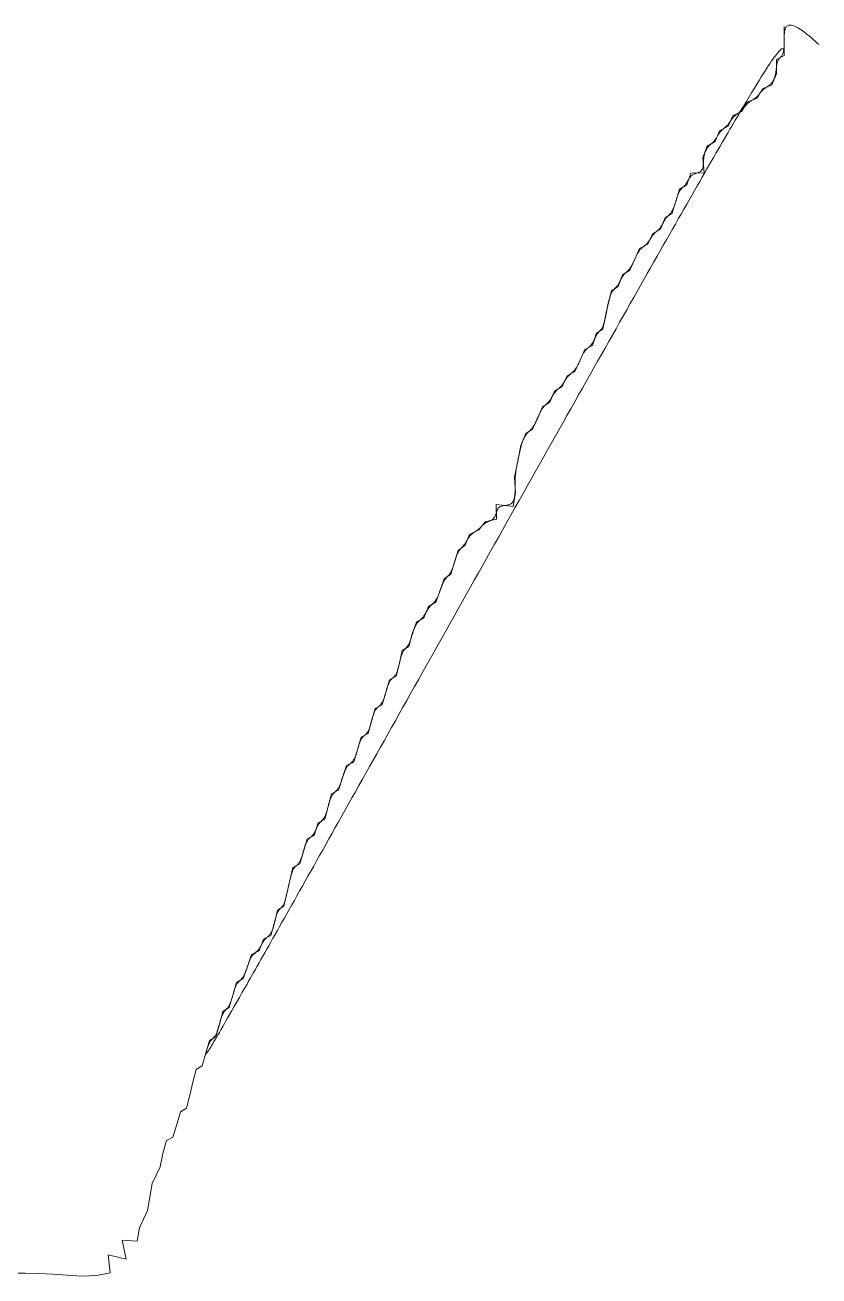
# Model space of a CAD drawing. Extents: x -2 to 147, y -16 to 271.
# Drawn here: x 32.255 to 33.467, y 108.721 to 110.63 of the extents above; entities that cross this region are included whole.
import ezdxf

# ---------------------------------------------------------------- set-up
doc = ezdxf.new("R2010")
doc.units = 0
doc.layers.add('Splines', color=1, linetype='CONTINUOUS', lineweight=15, true_color=0xff0000)
doc.layers.add('SubpixelContours', color=1, linetype='CONTINUOUS', lineweight=15, true_color=0xffffff)

msp = doc.modelspace()

# ---------------------------------------------------------------- linework, layer by layer
at = {"layer": 'Splines'}
msp.add_open_spline([(32.5256, 109.0417), (32.5312, 109.0611), (32.5366, 109.0805), (32.5463, 109.0861), (32.5517, 109.1054), (32.557, 109.1247), (32.5668, 109.1306), (32.5723, 109.1497), (32.5778, 109.1687), (32.5882, 109.1748), (32.5945, 109.1932), (32.6007, 109.2115), (32.6125, 109.2171), (32.6191, 109.2352), (32.6304, 109.2408), (32.6358, 109.2598), (32.6404, 109.2795), (32.6503, 109.2851), (32.6547, 109.3049), (32.6593, 109.3247), (32.6639, 109.3444), (32.6744, 109.3498), (32.6799, 109.3689), (32.6855, 109.388), (32.6966, 109.3933), (32.7023, 109.4123), (32.7125, 109.4181), (32.7177, 109.4374), (32.7229, 109.4566), (32.7334, 109.4624), (32.7395, 109.4811), (32.7455, 109.4998), (32.7568, 109.5053), (32.7626, 109.5241), (32.7679, 109.5432), (32.7788, 109.5487), (32.7841, 109.5679), (32.7893, 109.5871), (32.8, 109.5927), (32.8058, 109.6116), (32.8113, 109.6308), (32.8216, 109.6364), (32.8266, 109.6559), (32.8309, 109.6755), (32.8408, 109.6817), (32.8462, 109.7008), (32.8525, 109.7189), (32.8637, 109.7251), (32.8709, 109.7425), (32.8819, 109.7492), (32.8887, 109.7668), (32.8948, 109.7848), (32.9049, 109.792), (32.9106, 109.8103), (32.9161, 109.8283), (32.9268, 109.8364), (32.9337, 109.8527), (32.9478, 109.8594), (32.9575, 109.8719), (32.9748, 109.8757), (32.9744, 109.8982), (33.0003, 109.8951), (33.0039, 109.9162), (33.0021, 109.9398), (33.0079, 109.9672), (33.012, 109.9883), (33.0193, 110.0068), (33.0296, 110.013), (33.0377, 110.0303), (33.0448, 110.0474), (33.056, 110.0544), (33.0632, 110.0712), (33.0749, 110.0782), (33.0824, 110.0946), (33.0945, 110.1014), (33.1022, 110.1177), (33.1094, 110.1349), (33.1213, 110.141), (33.1272, 110.1595), (33.1373, 110.1659), (33.1414, 110.1855), (33.1454, 110.2054), (33.1502, 110.2245), (33.1603, 110.2311), (33.1669, 110.2489), (33.1783, 110.2558), (33.1859, 110.2724), (33.1933, 110.2888), (33.2059, 110.2953), (33.2133, 110.3118), (33.2253, 110.3185), (33.232, 110.3358), (33.2428, 110.3429), (33.2486, 110.361), (33.2541, 110.3793), (33.2651, 110.3861), (33.2714, 110.4039), (33.2917, 110.4044), (33.2898, 110.4279), (33.2963, 110.4449), (33.3085, 110.452), (33.3153, 110.4685), (33.3282, 110.4757), (33.3355, 110.4911), (33.3495, 110.498), (33.3576, 110.5122), (33.3726, 110.5181), (33.3808, 110.5327), (33.3951, 110.5385), (33.4021, 110.5554), (33.4021, 110.5774), (33.4139, 110.5835), (33.4139, 110.6055), (33.4139, 110.6275)], degree=3, knots=[0, 0.008547, 0.017094, 0.025641, 0.034188, 0.042735, 0.051282, 0.059829, 0.068376, 0.076923, 0.08547, 0.094017, 0.102564, 0.111111, 0.119658, 0.128205, 0.136752, 0.145299, 0.153846, 0.162393, 0.17094, 0.179487, 0.188034, 0.196581, 0.205128, 0.213675, 0.222222, 0.230769, 0.239316, 0.247863, 0.25641, 0.264957, 0.273504, 0.282051, 0.290598, 0.299145, 0.307692, 0.316239, 0.324786, 0.333333, 0.34188, 0.350427, 0.358974, 0.367521, 0.376068, 0.384615, 0.393162, 0.401709, 0.410256, 0.418803, 0.42735, 0.435897, 0.444444, 0.452991, 0.461538, 0.470085, 0.478633, 0.48718, 0.495727, 0.504274, 0.512821, 0.521368, 0.529915, 0.538462, 0.547009, 0.555556, 0.564103, 0.57265, 0.581197, 0.589744, 0.598291, 0.606838, 0.615385, 0.623932, 0.632479, 0.641026, 0.649573, 0.65812, 0.666667, 0.675214, 0.683761, 0.692308, 0.700855, 0.709402, 0.717949, 0.726496, 0.735043, 0.74359, 0.752137, 0.760684, 0.769231, 0.777778, 0.786325, 0.794872, 0.803419, 0.811966, 0.820513, 0.82906, 0.837607, 0.846154, 0.854701, 0.863248, 0.871795, 0.880342, 0.888889, 0.897436, 0.905983, 0.91453, 0.923077, 0.931624, 0.940171, 0.948718, 0.957265, 0.965812, 0.974359, 0.982906, 0.991453, 1], dxfattribs=at)
at = {"layer": 'SubpixelContours'}
for p, q in [((33.4139, 110.6055), (33.4139, 110.6275)), ((33.4139, 110.5835), (33.4139, 110.6055)), ((33.4021, 110.5774), (33.4139, 110.5835)), ((33.4021, 110.5554), (33.4021, 110.5774)), ((33.3951, 110.5385), (33.4021, 110.5554)), ((33.3726, 110.5181), (33.3808, 110.5327)), ((33.3808, 110.5327), (33.3951, 110.5385)), ((33.3495, 110.498), (33.3576, 110.5122)), ((33.3576, 110.5122), (33.3726, 110.5181)), ((33.3282, 110.4757), (33.3355, 110.4911)), ((33.3355, 110.4911), (33.3495, 110.498)), ((33.3085, 110.452), (33.3153, 110.4685)), ((33.3153, 110.4685), (33.3282, 110.4757)), ((33.2963, 110.4449), (33.3085, 110.452)), ((33.2898, 110.4279), (33.2963, 110.4449)), ((33.2917, 110.4044), (33.2898, 110.4279)), ((33.2651, 110.3861), (33.2714, 110.4039)), ((33.2714, 110.4039), (33.2917, 110.4044)), ((33.2486, 110.361), (33.2541, 110.3793)), ((33.2541, 110.3793), (33.2651, 110.3861)), ((33.2428, 110.3429), (33.2486, 110.361)), ((33.2253, 110.3185), (33.232, 110.3358)), ((33.232, 110.3358), (33.2428, 110.3429)), ((33.2133, 110.3118), (33.2253, 110.3185)), ((33.1933, 110.2888), (33.2059, 110.2953)), ((33.2059, 110.2953), (33.2133, 110.3118)), ((33.1859, 110.2724), (33.1933, 110.2888)), ((33.1669, 110.2489), (33.1783, 110.2558)), ((33.1783, 110.2558), (33.1859, 110.2724)), ((33.1603, 110.2311), (33.1669, 110.2489)), ((33.1454, 110.2054), (33.1502, 110.2245)), ((33.1502, 110.2245), (33.1603, 110.2311)), ((33.1414, 110.1855), (33.1454, 110.2054)), ((33.1373, 110.1659), (33.1414, 110.1855)), ((33.1272, 110.1595), (33.1373, 110.1659)), ((33.1094, 110.1349), (33.1213, 110.141)), ((33.1213, 110.141), (33.1272, 110.1595)), ((33.1022, 110.1177), (33.1094, 110.1349)), ((33.0945, 110.1014), (33.1022, 110.1177)), ((33.0749, 110.0782), (33.0824, 110.0946)), ((33.0824, 110.0946), (33.0945, 110.1014)), ((33.056, 110.0544), (33.0632, 110.0712)), ((33.0632, 110.0712), (33.0749, 110.0782)), ((33.0377, 110.0303), (33.0448, 110.0474)), ((33.0448, 110.0474), (33.056, 110.0544)), ((33.0296, 110.013), (33.0377, 110.0303)), ((33.0193, 110.0068), (33.0296, 110.013)), ((33.0079, 109.9672), (33.012, 109.9883)), ((33.012, 109.9883), (33.0193, 110.0068)), ((33.0021, 109.9398), (33.0079, 109.9672)), ((33.0039, 109.9162), (33.0021, 109.9398)), ((33.0003, 109.8951), (33.0039, 109.9162)), ((32.9748, 109.8757), (32.9744, 109.8982)), ((32.9744, 109.8982), (33.0003, 109.8951)), ((32.9575, 109.8719), (32.9748, 109.8757)), ((32.9337, 109.8527), (32.9478, 109.8594)), ((32.9478, 109.8594), (32.9575, 109.8719)), ((32.9161, 109.8283), (32.9268, 109.8364)), ((32.9268, 109.8364), (32.9337, 109.8527)), ((32.9106, 109.8103), (32.9161, 109.8283)), ((32.9049, 109.792), (32.9106, 109.8103)), ((32.8887, 109.7668), (32.8948, 109.7848)), ((32.8948, 109.7848), (32.9049, 109.792)), ((32.8819, 109.7492), (32.8887, 109.7668)), ((32.8637, 109.7251), (32.8709, 109.7425)), ((32.8709, 109.7425), (32.8819, 109.7492)), ((32.8525, 109.7189), (32.8637, 109.7251)), ((32.8462, 109.7008), (32.8525, 109.7189)), ((32.8408, 109.6817), (32.8462, 109.7008)), ((32.8266, 109.6559), (32.8309, 109.6755)), ((32.8309, 109.6755), (32.8408, 109.6817)), ((32.8216, 109.6364), (32.8266, 109.6559)), ((32.8058, 109.6116), (32.8113, 109.6308)), ((32.8113, 109.6308), (32.8216, 109.6364)), ((32.8, 109.5927), (32.8058, 109.6116)), ((32.7893, 109.5871), (32.8, 109.5927)), ((32.7841, 109.5679), (32.7893, 109.5871)), ((32.7788, 109.5487), (32.7841, 109.5679)), ((32.7626, 109.5241), (32.7679, 109.5432)), ((32.7679, 109.5432), (32.7788, 109.5487)), ((32.7568, 109.5053), (32.7626, 109.5241)), ((32.7395, 109.4811), (32.7455, 109.4998)), ((32.7455, 109.4998), (32.7568, 109.5053)), ((32.7334, 109.4624), (32.7395, 109.4811)), ((32.7177, 109.4374), (32.7229, 109.4566)), ((32.7229, 109.4566), (32.7334, 109.4624)), ((32.7125, 109.4181), (32.7177, 109.4374)), ((32.7023, 109.4123), (32.7125, 109.4181)), ((32.6966, 109.3933), (32.7023, 109.4123)), ((32.6799, 109.3689), (32.6855, 109.388)), ((32.6855, 109.388), (32.6966, 109.3933)), ((32.6744, 109.3498), (32.6799, 109.3689)), ((32.6593, 109.3247), (32.6639, 109.3444)), ((32.6639, 109.3444), (32.6744, 109.3498)), ((32.6547, 109.3049), (32.6593, 109.3247)), ((32.6503, 109.2851), (32.6547, 109.3049)), ((32.6404, 109.2795), (32.6503, 109.2851)), ((32.6358, 109.2598), (32.6404, 109.2795)), ((32.6304, 109.2408), (32.6358, 109.2598)), ((32.6125, 109.2171), (32.6191, 109.2352)), ((32.6191, 109.2352), (32.6304, 109.2408)), ((32.5945, 109.1932), (32.6007, 109.2115)), ((32.6007, 109.2115), (32.6125, 109.2171)), ((32.5882, 109.1748), (32.5945, 109.1932)), ((32.5723, 109.1497), (32.5778, 109.1687)), ((32.5778, 109.1687), (32.5882, 109.1748)), ((32.5668, 109.1306), (32.5723, 109.1497)), ((32.557, 109.1247), (32.5668, 109.1306)), ((32.5517, 109.1054), (32.557, 109.1247)), ((32.5463, 109.0861), (32.5517, 109.1054)), ((32.5312, 109.0611), (32.5366, 109.0805)), ((32.5366, 109.0805), (32.5463, 109.0861)), ((32.5256, 109.0417), (32.5312, 109.0611)), ((32.5111, 109.0166), (32.516, 109.0363)), ((32.516, 109.0363), (32.5256, 109.0417)), ((32.5065, 108.9967), (32.5111, 109.0166)), ((32.5017, 108.9769), (32.5065, 108.9967)), ((32.4921, 108.9716), (32.5017, 108.9769)), ((32.4865, 108.9521), (32.4921, 108.9716)), ((32.4805, 108.9328), (32.4865, 108.9521)), ((32.4655, 108.908), (32.4707, 108.9278)), ((32.4707, 108.9278), (32.4805, 108.9328)), ((32.4611, 108.8877), (32.4655, 108.908)), ((32.4488, 108.8623), (32.4611, 108.8877)), ((32.4454, 108.8415), (32.4488, 108.8623)), ((32.442, 108.8209), (32.4454, 108.8415)), ((32.4299, 108.7946), (32.442, 108.8209)), ((32.4263, 108.7742), (32.4299, 108.7946)), ((32.4095, 108.7467), (32.4031, 108.7755)), ((32.4031, 108.7755), (32.4263, 108.7742)), ((32.3848, 108.7259), (32.382, 108.7534)), ((32.382, 108.7534), (32.4095, 108.7467)), ((32.2338, 108.7252), (32.255, 108.7254)), ((32.255, 108.7254), (32.2762, 108.725)), ((32.2762, 108.725), (32.2975, 108.724)), ((32.2975, 108.724), (32.3192, 108.7224)), ((32.3192, 108.7224), (32.3415, 108.721)), ((32.3415, 108.721), (32.364, 108.7217)), ((32.364, 108.7217), (32.3848, 108.7259))]:
    msp.add_line(p, q, dxfattribs=at)

doc.saveas('drawing.dxf')
